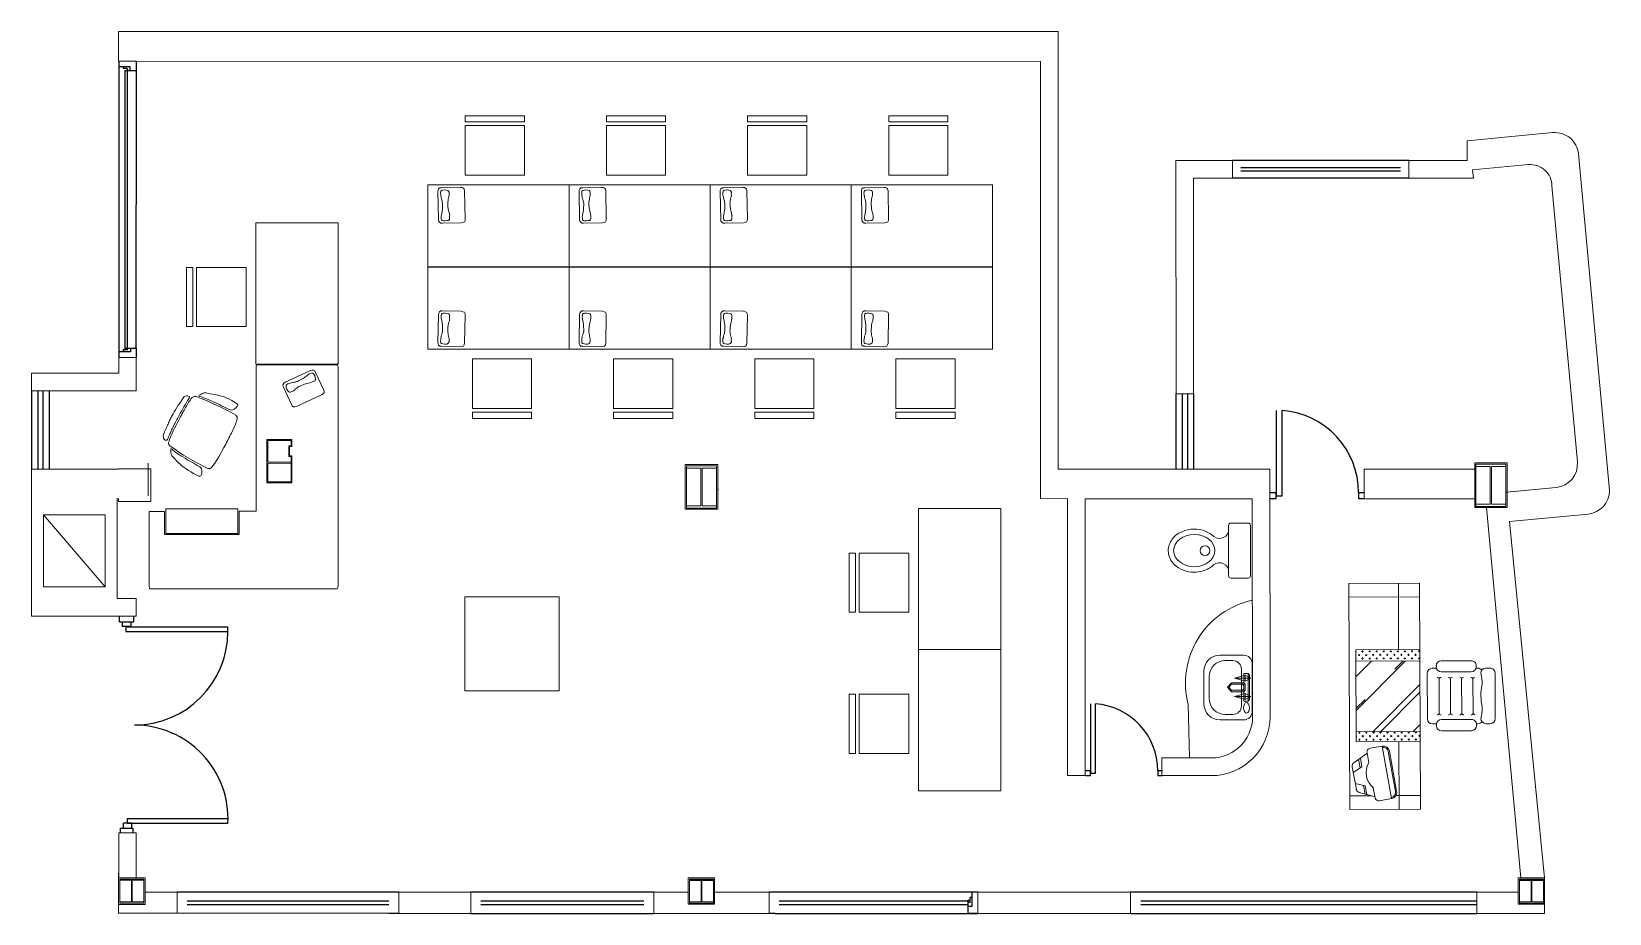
# Model space of a CAD drawing. Header units: metres. Extents: x 0 to 33, y -1109 to 20.
# Drawn here: x 19.38 to 32.79, y -1108.81 to -1101.31 of the extents above.
import ezdxf

# ---------------------------------------------------------------- set-up
doc = ezdxf.new("R2010")
doc.units = ezdxf.units.M
doc.header["$LTSCALE"] = 0.25
for name, color, linetype, lineweight in [('EDIFICIO', 7, 'Continuous', 18), ('ESTRUCTURAL', 7, 'Continuous', 15), ('MUEBLES', 9, 'Continuous', 5)]:
    doc.layers.add(name, color=color, linetype=linetype, lineweight=lineweight)
doc.layers.add('PUERTA', color=7, linetype='Continuous')
doc.layers.add('VENTANA', color=9, linetype='Continuous')
doc.layers.get('0').off()

# ---------------------------------------------------------------- blocks, each defined once
blk = doc.blocks.new('lavadero')
for p, q in [((-0.22, 0), (0.22, 0)), ((-0.3, -0.3), (-0.3, -0.08)), ((-0.17, -0.1), (0.17, -0.1)), ((-0.111, -0.027), (-0.125, -0.039)), ((0.129, -0.039), (-0.125, -0.039)), ((-0.125, -0.039), (-0.125, -0.077)), ((-0.125, -0.077), (0.129, -0.077)), ((-0.083, -0.014), (-0.111, -0.065)), ((0.115, -0.027), (-0.111, -0.027)), ((-0.054, -0.065), (-0.111, -0.065)), ((-0.111, -0.065), (-0.083, -0.166)), ((-0.083, -0.014), (-0.083, -0.166)), ((-0.083, -0.014), (-0.054, -0.065)), ((-0.083, -0.166), (-0.054, -0.065)), ((-0.04, -0.077), (-0.026, -0.065)), ((-0.04, -0.192), (-0.04, -0.077)), ((-0.026, -0.065), (0.03, -0.065)), ((-0.026, -0.09), (-0.012, -0.077)), ((-0.026, -0.192), (-0.026, -0.09)), ((0.03, -0.09), (0.016, -0.077)), ((0.044, -0.077), (0.03, -0.065)), ((0.03, -0.192), (0.03, -0.09)), ((0.044, -0.077), (0.044, -0.192)), ((0.087, -0.014), (0.058, -0.065)), ((0.087, -0.166), (0.058, -0.065)), ((0.087, -0.065), (0.058, -0.065)), ((0.087, -0.065), (0.087, -0.014)), ((0.087, -0.014), (0.115, -0.065)), ((0.087, -0.065), (0.115, -0.065)), ((0.087, -0.065), (0.087, -0.166)), ((0.115, -0.065), (0.087, -0.166)), ((0.115, -0.027), (0.129, -0.039)), ((0.129, -0.077), (0.129, -0.039)), ((0.3, -0.08), (0.3, -0.3)), ((-0.25, -0.25), (-0.25, -0.18)), ((0.002, -0.23), (-0.04, -0.192)), ((0.002, -0.217), (-0.026, -0.192)), ((0.03, -0.192), (0.002, -0.217)), ((0.002, -0.23), (0.044, -0.192)), ((0.25, -0.18), (0.25, -0.25)), ((0.1, -0.4), (-0.1, -0.4)), ((0.15, -0.45), (-0.15, -0.45))]:
    blk.add_line(p, q)
for centre, radius, start, end in [((0.22, -0.08), 0.08, 0, 90), ((-0.22, -0.08), 0.08, 90, 180), ((-0.17, -0.18), 0.08, 90, 180), ((0.17, -0.18), 0.08, 0, 90), ((-0.1, -0.25), 0.15, 180, 270), ((0.1, -0.25), 0.15, 270, 0), ((-0.15, -0.3), 0.15, 180, 270), ((0.15, -0.3), 0.15, 270, 0)]:
    blk.add_arc(centre, radius, start, end)
blk.add_ellipse((-0.188, -0.053), major_axis=(-0.0489, 0.001), ratio=0.561716)
blk = doc.blocks.new('INODORO')
for p, q in [((0, -0.23), (0, 0.23)), ((0.02, 0.25), (0.18, 0.25)), ((0.2, 0.23), (0.2, -0.23)), ((0.18, -0.25), (0.02, -0.25))]:
    blk.add_line(p, q)
blk.add_circle((0.414, 0), 0.0438)
for centre, radius, start, end in [((0.02, 0.23), 0.02, 90, 180), ((0.18, 0.23), 0.02, 0, 90), ((0.283, 0.197), 0.0864, 196.4375, 322.7515), ((0.283, -0.197), 0.0864, 37.1646, 163.5625), ((0.02, -0.23), 0.02, 180, 270), ((0.18, -0.23), 0.02, 270, 0)]:
    blk.add_arc(centre, radius, start, end)
blk.add_ellipse((0.512, 0), major_axis=(0.188, 0), ratio=0.77871)
blk.add_open_spline([(0.352, -0.145), (0.364, -0.154), (0.378, -0.163), (0.444, -0.194), (0.504, -0.202), (0.629, -0.181), (0.692, -0.143), (0.741, -0.061), (0.75, -0.03), (0.75, 0), (0.75, 0.036), (0.737, 0.072), (0.671, 0.163), (0.591, 0.196), (0.453, 0.196), (0.396, 0.177), (0.352, 0.144)], degree=3, knots=[3.942102, 3.942102, 3.942102, 3.942102, 4.162638, 4.162638, 4.924422, 4.924422, 5.847984, 5.847984, 6.283185, 6.283185, 6.283185, 6.801532, 6.801532, 7.861895, 7.861895, 8.624417, 8.624417, 8.624417, 8.624417])
blk = doc.blocks.new('columna')
at = {"layer": 'ESTRUCTURAL'}
for p, q in [((-0.256, 0.36), (0, 0.36)), ((-0.256, 0.34), (-0.256, 0.36)), ((-0.134, 0.34), (-0.256, 0.34)), ((-0.134, 0.36), (-0.134, 0.36)), ((-0.134, 0.34), (-0.134, 0.02)), ((-0.122, 0.36), (-0.122, 0.36)), ((0, 0.34), (-0.122, 0.34)), ((-0.122, 0.34), (-0.122, 0.02)), ((0, 0.36), (0, 0.34)), ((-0.134, 0.02), (-0.256, 0.02)), ((-0.256, 0.02), (-0.256, 0)), ((-0.256, 0), (0, 0)), ((-0.134, 0), (-0.134, 0)), ((0, 0.02), (-0.122, 0.02)), ((-0.122, 0), (-0.122, 0)), ((0, 0), (0, 0.02))]:
    blk.add_line(p, q, dxfattribs=at)
blk = doc.blocks.new('iiiiiiiiiiiii')
at = {"layer": 'ESTRUCTURAL'}
for p, q in [((0.0101, 0.105), (0.0101, 0.204)), ((0.19299, 0.204), (0.19299, 0.105)), ((0.0101, 0.105), (0.19299, 0.105)), ((0.0101, 0), (0.0101, 0.099)), ((0.0101, 0.099), (0.19299, 0.099)), ((0.19299, 0.099), (0.19299, 0))]:
    blk.add_line(p, q, dxfattribs=at)
blk.add_lwpolyline([(0, 0.204), (0.204, 0.204), (0.204, 0), (0, 0)], close=True, dxfattribs=at)
blk = doc.blocks.new('56')
at = {"layer": 'PUERTA'}
for p, q in [((-0.04, 0.65), (-0.04, 0.61)), ((-0.04, 0.61), (0, 0.61)), ((0, 0.61), (0, 0.65)), ((-0.02, 0.08), (-0.61, 0.08)), ((-0.04, 0.08), (-0.61, 0.08)), ((-0.61, 0.04), (-0.02, 0.04)), ((-0.04, 0.04), (-0.04, 0)), ((0, 0.04), (-0.04, 0.04)), ((-0.02, 0.04), (-0.02, 0.08)), ((0, 0), (0, 0.04))]:
    blk.add_line(p, q, dxfattribs=at)
blk.add_arc((-0.043, 0.042), 0.568, 89.7143, 176.12, dxfattribs=at)
blk = doc.blocks.new('pook')
at = {"layer": 'PUERTA'}
for p, q in [((0.111, 0.082), (0.111, 1.133)), ((0.161, 1.133), (0.111, 1.131)), ((0.161, 0.068), (0.161, 1.133)), ((2.114, 0.083), (2.113, 1.133)), ((2.164, 0.083), (2.163, 1.133)), ((0.06, 0.15), (0, 0.15)), ((0.061, 0), (0, 0)), ((0.061, 0), (0.06, 0.15)), ((0.06, 0.117), (0.11, 0.117)), ((0.06, 0.029), (0.11, 0.029)), ((0.11, 0.117), (0.11, 0.029)), ((0.11, 0.068), (0.16, 0.068)), ((2.164, 0.083), (2.114, 0.083)), ((2.164, 0.124), (2.164, 0.042)), ((2.164, 0.124), (2.214, 0.124)), ((2.214, 0.042), (2.164, 0.042)), ((2.214, 0.007), (2.214, 0.138)), ((2.214, 0.138), (2.259, 0.138)), ((2.214, 0.007), (2.259, 0.007))]:
    blk.add_line(p, q, dxfattribs=at)
for centre, radius, start, end in [((0.161, 0.156), 0.976, 0.0193, 90.0193), ((2.116, 0.156), 0.978, 87.208, 179.9706)]:
    blk.add_arc(centre, radius, start, end, dxfattribs=at)
blk = doc.blocks.new('A$C1A7470BA')
at = {"layer": 'MUEBLES'}
for p, q in [((1600, 1033), (0, 1033)), ((0, 1033), (0, 533)), ((96, 881), (96, 1033)), ((302, 1015), (141, 986)), ((302, 1015), (141, 986)), ((301, 946), (261, 1008)), ((301, 946), (261, 1008)), ((1504, 533), (1504, 1033)), ((1600, 533), (1600, 1033)), ((88, 854), (120, 967)), ((105, 912), (166, 923)), ((105, 912), (166, 923)), ((108, 925), (169, 936)), ((108, 925), (169, 936)), ((166, 923), (182, 994)), ((166, 923), (182, 994)), ((293, 958), (354, 969)), ((293, 958), (354, 969)), ((301, 946), (362, 957)), ((301, 946), (362, 957)), ((329, 1004), (396, 910)), ((329, 1004), (396, 910)), ((330, 897), (401, 909)), ((330, 897), (401, 909)), ((478, 987), (478, 533)), ((478, 987), (1130, 987)), ((487, 963), (500, 963)), ((487, 913), (500, 913)), ((493, 970), (493, 957)), ((493, 920), (493, 907)), ((512, 938), (525, 938)), ((518, 987), (518, 982)), ((518, 945), (518, 932)), ((518, 895), (518, 882)), ((537, 963), (550, 963)), ((537, 913), (550, 913)), ((543, 970), (543, 957)), ((543, 920), (543, 907)), ((550, 987), (550, 533)), ((697, 987), (1050, 634)), ((714, 987), (778, 922)), ((938, 987), (1050, 876)), ((1050, 987), (1050, 533)), ((1062, 938), (1075, 938)), ((1068, 987), (1068, 982)), ((1068, 945), (1068, 932)), ((1068, 895), (1068, 882)), ((1087, 963), (1100, 963)), ((1087, 913), (1100, 913)), ((1093, 970), (1093, 957)), ((1093, 920), (1093, 907)), ((1112, 938), (1125, 938)), ((1118, 987), (1118, 982)), ((1118, 945), (1118, 932)), ((1118, 895), (1118, 882)), ((1130, 987), (1130, 533)), ((75, 738), (60, 822)), ((75, 738), (60, 822)), ((75, 738), (447, 803)), ((75, 738), (447, 803)), ((82, 853), (153, 866)), ((82, 853), (153, 866)), ((88, 854), (88, 854)), ((432, 888), (447, 803)), ((432, 888), (447, 803)), ((487, 863), (500, 863)), ((487, 813), (500, 813)), ((493, 870), (493, 857)), ((493, 820), (493, 807)), ((512, 888), (525, 888)), ((512, 838), (525, 838)), ((512, 788), (525, 788)), ((518, 845), (518, 832)), ((518, 795), (518, 782)), ((537, 863), (550, 863)), ((537, 813), (550, 813)), ((543, 870), (543, 857)), ((543, 820), (543, 807)), ((550, 866), (883, 533)), ((550, 811), (828, 533)), ((1062, 888), (1075, 888)), ((1062, 838), (1075, 838)), ((1062, 788), (1075, 788)), ((1068, 845), (1068, 832)), ((1068, 795), (1068, 782)), ((1087, 863), (1100, 863)), ((1087, 813), (1100, 813)), ((1093, 870), (1093, 857)), ((1093, 820), (1093, 807)), ((1112, 888), (1125, 888)), ((1112, 838), (1125, 838)), ((1112, 788), (1125, 788)), ((1118, 845), (1118, 832)), ((1118, 795), (1118, 782)), ((478, 683), (0, 683)), ((84, 739), (84, 739)), ((84, 739), (84, 739)), ((96, 533), (96, 707)), ((409, 760), (125, 710)), ((409, 760), (125, 710)), ((411, 751), (127, 701)), ((411, 751), (127, 701)), ((487, 763), (500, 763)), ((487, 713), (500, 713)), ((493, 770), (493, 757)), ((493, 720), (493, 707)), ((512, 738), (525, 738)), ((512, 688), (525, 688)), ((518, 745), (518, 732)), ((518, 695), (518, 682)), ((537, 763), (550, 763)), ((537, 713), (550, 713)), ((543, 770), (543, 757)), ((543, 720), (543, 707)), ((991, 710), (1050, 651)), ((1062, 738), (1075, 738)), ((1062, 688), (1075, 688)), ((1068, 745), (1068, 732)), ((1068, 695), (1068, 682)), ((1087, 763), (1100, 763)), ((1087, 713), (1100, 713)), ((1093, 770), (1093, 757)), ((1093, 720), (1093, 707)), ((1112, 738), (1125, 738)), ((1112, 688), (1125, 688)), ((1118, 745), (1118, 732)), ((1118, 695), (1118, 682)), ((1130, 683), (1600, 683)), ((487, 663), (500, 663)), ((487, 613), (500, 613)), ((487, 563), (500, 563)), ((493, 670), (493, 657)), ((493, 620), (493, 607)), ((493, 570), (493, 557)), ((512, 638), (525, 638)), ((512, 588), (525, 588)), ((518, 645), (518, 632)), ((518, 595), (518, 582)), ((537, 663), (550, 663)), ((537, 613), (550, 613)), ((537, 563), (550, 563)), ((543, 670), (543, 657)), ((543, 620), (543, 607)), ((543, 570), (543, 557)), ((550, 582), (599, 533)), ((1062, 638), (1075, 638)), ((1062, 588), (1075, 588)), ((1068, 645), (1068, 632)), ((1068, 595), (1068, 582)), ((1087, 663), (1100, 663)), ((1087, 613), (1100, 613)), ((1087, 563), (1100, 563)), ((1093, 670), (1093, 657)), ((1093, 620), (1093, 607)), ((1093, 570), (1093, 557)), ((1112, 638), (1125, 638)), ((1112, 588), (1125, 588)), ((1118, 645), (1118, 632)), ((1118, 595), (1118, 582)), ((1600, 533), (0, 533)), ((512, 538), (525, 538)), ((518, 545), (518, 533)), ((639, 481), (961, 481)), ((1062, 538), (1075, 538)), ((1068, 545), (1068, 533)), ((1112, 538), (1125, 538)), ((1118, 545), (1118, 533)), ((554, 169), (554, 381)), ((590, 416), (598, 416)), ((603, 416), (603, 445)), ((633, 381), (633, 169)), ((919, 397), (680, 397)), ((971, 381), (971, 169)), ((1014, 416), (1007, 416)), ((1050, 169), (1050, 381)), ((919, 317), (680, 317)), ((919, 237), (680, 237)), ((598, 134), (590, 134)), ((603, 123), (603, 133)), ((919, 157), (680, 157)), ((997, 136), (997, 123)), ((1007, 134), (1014, 134)), ((603, 66), (603, 36)), ((997, 36), (997, 66)), ((639, 0), (961, 0))]:
    blk.add_line(p, q, dxfattribs=at)
at = {"layer": 'MUEBLES', "linetype": 'Continuous'}
blk.add_line((997, 445), (997, 414), dxfattribs=at)
at = {"layer": 'MUEBLES'}
for centre, radius, start, end in [((307, 988), 27, 35.5353, 99.9755), ((307, 988), 27, 35.5353, 99.9755), ((146, 960), 27, 99.9755, 164.2484), ((146, 960), 27, 99.9755, 164.2484), ((259, 782), 135, 58.1791, 141.8198), ((259, 782), 135, 58.1791, 141.8198), ((406, 883), 27, 9.9763, 99.9988), ((406, 883), 27, 9.9763, 99.9988), ((87, 827), 27, 99.9988, 189.9755), ((87, 827), 27, 99.9988, 189.9755), ((403, 795), 36, 280.0003, 9.9717), ((403, 795), 36, 280.0003, 9.9717), ((403, 795), 45, 280.0003, 9.9763), ((403, 795), 45, 280.0003, 9.9763), ((119, 745), 45, 189.9755, 280.0003), ((119, 745), 45, 189.9755, 280.0003), ((119, 745), 36, 189.9755, 280.0003), ((119, 745), 36, 189.9755, 280.0003), ((639, 445), 35.8, 90, 180), ((961, 445), 35.8, 0, 90), ((590, 381), 35.8, 90, 180), ((598, 381), 35.8, 0, 90), ((680, 411), 13.6, 180, 270), ((680, 383), 13.6, 90, 180), ((919, 411), 13.6, 270, 0), ((919, 383), 13.6, 0, 90), ((1007, 381), 35.8, 90, 180), ((1014, 381), 35.8, 0, 90), ((680, 331), 13.6, 180, 270), ((680, 303), 13.6, 90, 180), ((680, 251), 13.6, 180, 270), ((680, 223), 13.6, 90, 180), ((919, 331), 13.6, 270, 0), ((919, 303), 13.6, 0, 90), ((919, 251), 13.6, 270, 0), ((919, 223), 13.6, 0, 90), ((590, 169), 35.8, 180, 270), ((598, 169), 35.8, 270, 0), ((639, 123), 35.8, 180, 233.1301), ((680, 171), 13.6, 180, 270), ((680, 143), 13.6, 90, 180), ((919, 171), 13.6, 270, 0), ((919, 143), 13.6, 0, 90), ((1007, 169), 35.8, 180, 270), ((961, 123), 35.8, 306.8699, 0), ((1014, 169), 35.8, 270, 0), ((639, 66), 35.8, 90, 180), ((639, 36), 35.8, 180, 270), ((722, 462), 370, 256.9726, 269.6332), ((800, -241), 342, 76.4882, 103.5118), ((877, 462), 370, 270.3668, 283.0274), ((961, 66), 35.8, 0, 90), ((961, 36), 35.8, 270, 0)]:
    blk.add_arc(centre, radius, start, end, dxfattribs=at)
blk = doc.blocks.new('A$C5C5878FB')
at = {"layer": 'MUEBLES'}
for p, q in [((0, 1287, -35), (1200, 1287, -35)), ((0, 587, -35), (0, 1287, -35)), ((1200, 1287, -35), (1200, 587, -35)), ((1200, 587, -35), (0, 587, -35)), ((379, 505, -35), (379, 83, -35)), ((882, 505, -35), (379, 505, -35)), ((882, 83, -35), (882, 505, -35)), ((379, 83, -35), (882, 83, -35)), ((882, 53, -35), (379, 53, -35)), ((379, 53, -35), (379, 0, -35)), ((379, 0, -35), (882, 0, -35)), ((882, 0, -35), (882, 53, -35))]:
    blk.add_line(p, q, dxfattribs=at)
blk = doc.blocks.new('telefono')
at = {"layer": 'MUEBLES', "linetype": 'Continuous'}
for p, q in [((-0.104, 0.141), (-0.111, 0.131)), ((-0.094, 0.149), (-0.104, 0.141)), ((-0.08, 0.15), (-0.094, 0.149)), ((-0.08, 0.15), (-0.08, 0.15)), ((0.081, 0.15), (-0.08, 0.15)), ((0.095, 0.147), (0.081, 0.15)), ((0.107, 0.142), (0.095, 0.147)), ((0.113, 0.131), (0.107, 0.142)), ((-0.111, 0.131), (-0.113, 0.118)), ((-0.113, 0.118), (-0.112, -0.118)), ((-0.089, 0.115), (-0.087, 0.122)), ((-0.089, 0.093), (-0.089, 0.115)), ((-0.088, 0.087), (-0.089, 0.093)), ((-0.086, 0.078), (-0.088, 0.087)), ((-0.087, 0.122), (-0.081, 0.127)), ((-0.083, 0.067), (-0.086, 0.078)), ((-0.081, 0.054), (-0.083, 0.067)), ((-0.081, 0.127), (-0.071, 0.13)), ((-0.079, 0.043), (-0.081, 0.054)), ((-0.077, 0.034), (-0.079, 0.043)), ((-0.077, 0.026), (-0.077, 0.034)), ((-0.076, 0.019), (-0.077, 0.026)), ((-0.075, -0.013), (-0.076, 0.019)), ((-0.071, 0.13), (-0.055, 0.131)), ((-0.055, 0.131), (-0.04, 0.129)), ((-0.04, 0.129), (-0.027, 0.127)), ((-0.028, 0.023), (-0.03, 0.016)), ((-0.03, 0.016), (-0.03, -0.01)), ((-0.025, 0.043), (-0.028, 0.033)), ((-0.028, 0.033), (-0.028, 0.023)), ((-0.027, 0.127), (-0.02, 0.12)), ((-0.023, 0.056), (-0.025, 0.043)), ((-0.019, 0.068), (-0.023, 0.056)), ((-0.02, 0.12), (-0.018, 0.113)), ((-0.016, 0.087), (-0.019, 0.078)), ((-0.019, 0.078), (-0.019, 0.068)), ((-0.018, 0.113), (-0.017, 0.093)), ((-0.017, 0.093), (-0.017, 0.093)), ((-0.017, 0.093), (-0.016, 0.087)), ((0.114, 0.116), (0.113, 0.131)), ((0.115, -0.12), (0.114, 0.116)), ((-0.112, -0.118), (-0.111, -0.132)), ((-0.111, -0.132), (-0.106, -0.143)), ((-0.09, -0.105), (-0.089, -0.093)), ((-0.089, -0.115), (-0.09, -0.105)), ((-0.089, -0.085), (-0.086, -0.075)), ((-0.089, -0.093), (-0.089, -0.085)), ((-0.087, -0.122), (-0.089, -0.115)), ((-0.081, -0.127), (-0.087, -0.122)), ((-0.086, -0.065), (-0.082, -0.053)), ((-0.086, -0.075), (-0.086, -0.065)), ((-0.082, -0.053), (-0.078, -0.041)), ((-0.069, -0.131), (-0.081, -0.127)), ((-0.078, -0.041), (-0.077, -0.03)), ((-0.077, -0.03), (-0.075, -0.021)), ((-0.075, -0.021), (-0.075, -0.013)), ((-0.054, -0.132), (-0.069, -0.131)), ((-0.037, -0.131), (-0.054, -0.132)), ((-0.027, -0.126), (-0.037, -0.131)), ((-0.03, -0.01), (-0.031, -0.02)), ((-0.031, -0.02), (-0.03, -0.03)), ((-0.03, -0.03), (-0.028, -0.04)), ((-0.028, -0.04), (-0.026, -0.052)), ((-0.021, -0.121), (-0.027, -0.126)), ((-0.026, -0.052), (-0.024, -0.064)), ((-0.024, -0.064), (-0.02, -0.076)), ((-0.017, -0.113), (-0.021, -0.121)), ((-0.02, -0.076), (-0.018, -0.085)), ((-0.018, -0.085), (-0.018, -0.093)), ((-0.018, -0.093), (-0.017, -0.113)), ((0.105, -0.145), (0.112, -0.134)), ((0.112, -0.134), (0.115, -0.12)), ((-0.106, -0.143), (-0.096, -0.15)), ((-0.096, -0.15), (-0.08, -0.151)), ((-0.08, -0.151), (0.08, -0.151)), ((0.08, -0.151), (0.095, -0.15)), ((0.095, -0.15), (0.105, -0.145))]:
    blk.add_line(p, q, dxfattribs=at)

msp = doc.modelspace()

# ---------------------------------------------------------------- linework, layer by layer
at = {"layer": 'EDIFICIO'}
for p, q in [((30.708, -1105.03), (31.65, -1105.03)), ((31.65, -1105.03), (30.708, -1105.03)), ((25.216, -1105.198), (25.213, -1105.186)), ((30.708, -1105.28), (31.65, -1105.28)), ((31.92, -1105.225), (32.342, -1105.185)), ((31.92, -1105.225), (32.342, -1105.185)), ((19.48, -1105.416), (19.48, -1106.028)), ((20.006, -1105.416), (19.48, -1105.416)), ((19.48, -1105.416), (20.006, -1106.028)), ((20.006, -1105.416), (20.006, -1106.028)), ((31.944, -1105.473), (32.614, -1105.41)), ((31.944, -1105.473), (32.614, -1105.41)), ((20.006, -1106.028), (19.48, -1106.028)), ((20.122, -1108.119), (20.122, -1108.503)), ((20.27, -1108.119), (20.27, -1108.503)), ((20.12, -1108.524), (20.12, -1108.707)), ((20.131, -1108.524), (20.23, -1108.524)), ((20.131, -1108.524), (20.131, -1108.707)), ((20.23, -1108.524), (20.23, -1108.707)), ((20.236, -1108.524), (20.335, -1108.524)), ((20.236, -1108.524), (20.236, -1108.707)), ((20.335, -1108.524), (20.335, -1108.707)), ((20.346, -1108.524), (20.346, -1108.707)), ((20.617, -1108.625), (20.346, -1108.625)), ((24.67, -1108.625), (24.963, -1108.625)), ((24.973, -1108.524), (25.072, -1108.524)), ((24.973, -1108.524), (25.072, -1108.524)), ((25.072, -1108.524), (25.072, -1108.707)), ((25.072, -1108.524), (25.072, -1108.707)), ((25.078, -1108.524), (25.177, -1108.524)), ((25.078, -1108.524), (25.078, -1108.707)), ((25.078, -1108.524), (25.177, -1108.524)), ((25.078, -1108.524), (25.078, -1108.707)), ((25.651, -1108.625), (25.187, -1108.625)), ((32.03, -1108.524), (32.129, -1108.524)), ((32.03, -1108.524), (32.129, -1108.524)), ((32.03, -1108.524), (32.129, -1108.524)), ((32.129, -1108.524), (32.129, -1108.707)), ((32.129, -1108.524), (32.129, -1108.707)), ((32.129, -1108.524), (32.129, -1108.707)), ((32.135, -1108.524), (32.234, -1108.524)), ((32.135, -1108.524), (32.135, -1108.707)), ((32.135, -1108.524), (32.234, -1108.524)), ((32.135, -1108.524), (32.135, -1108.707)), ((32.135, -1108.524), (32.234, -1108.524)), ((32.135, -1108.524), (32.135, -1108.707)), ((20.12, -1108.729), (20.12, -1108.804)), ((20.23, -1108.707), (20.131, -1108.707)), ((20.335, -1108.718), (20.131, -1108.718)), ((20.236, -1108.707), (20.335, -1108.707)), ((25.072, -1108.707), (24.973, -1108.707)), ((25.072, -1108.707), (24.973, -1108.707)), ((25.177, -1108.707), (25.078, -1108.707)), ((25.177, -1108.707), (25.078, -1108.707)), ((32.129, -1108.707), (32.03, -1108.707)), ((32.129, -1108.707), (32.03, -1108.707)), ((32.129, -1108.707), (32.03, -1108.707)), ((32.234, -1108.707), (32.135, -1108.707)), ((32.234, -1108.707), (32.135, -1108.707)), ((32.234, -1108.707), (32.135, -1108.707))]:
    msp.add_line(p, q, dxfattribs=at)
at = {"layer": 'EDIFICIO', "ltscale": 0.05}
msp.add_line((32.041, -1108.504), (31.749, -1105.356), dxfattribs=at)
at = {"layer": 'EDIFICIO'}
for points in [[(20.12, -1101.309), (28.108, -1101.309), (28.108, -1105.03), (29.908, -1105.028), (29.909, -1107.134, -0.414629), (29.409, -1107.634), (28.988, -1107.634), (28.988, -1107.484), (29.409, -1107.484, 0.446701), (29.759, -1107.094), (29.758, -1105.28), (28.338, -1105.28), (28.338, -1107.634), (28.188, -1107.634), (28.188, -1105.28), (27.957, -1105.279), (27.958, -1101.564), (20.27, -1101.559), (20.12, -1101.559)], [(31.09, -1102.555), (31.638, -1102.555), (31.631, -1102.484), (32.106, -1102.44, -0.441548), (32.305, -1102.621), (32.522, -1104.967, -0.413646), (32.342, -1105.185), (31.925, -1105.224), (31.925, -1104.976), (31.65, -1104.976), (31.65, -1105.03), (30.708, -1105.03), (30.708, -1105.28), (31.65, -1105.28), (31.65, -1105.356), (31.749, -1105.356), (32.041, -1108.504), (32.02, -1108.504), (32.02, -1108.626), (31.668, -1108.626), (31.668, -1108.806), (32.244, -1108.806), (32.244, -1108.504), (31.944, -1105.473), (32.614, -1105.41, 0.386886), (32.795, -1105.211), (32.531, -1102.349, 0.414955), (32.313, -1102.168), (31.584, -1102.237), (31.584, -1102.405), (31.09, -1102.405)]]:
    msp.add_lwpolyline(points, format="xyb", close=True, dxfattribs=at)
for points in [[(29.108, -1104.388), (29.258, -1104.388), (29.258, -1102.555), (29.59, -1102.555), (29.59, -1102.405), (29.108, -1102.405), (29.111, -1104.388)], [(20.122, -1104.08), (20.27, -1104.08), (20.27, -1104.363), (19.379, -1104.363), (19.379, -1104.213), (20.122, -1104.213)], [(24.937, -1105.37), (24.937, -1104.989), (25.213, -1104.989), (25.213, -1105.37)], [(31.65, -1105.356), (31.65, -1104.976), (31.925, -1104.976), (31.925, -1105.356)], [(19.38, -1105.03), (20.12, -1105.03), (20.12, -1105.027), (20.394, -1105.027), (20.394, -1105.304), (20.12, -1105.304), (20.12, -1105.28), (20.106, -1105.279), (20.106, -1106.128), (20.27, -1106.128), (20.27, -1106.278), (19.38, -1106.278)], [(20.122, -1108.119), (20.27, -1108.119), (20.27, -1108.503), (20.346, -1108.503), (20.346, -1108.625), (20.617, -1108.624), (20.617, -1108.804), (20.12, -1108.804)], [(24.67, -1108.626), (24.963, -1108.626), (24.963, -1108.504), (25.187, -1108.504), (25.187, -1108.625), (25.651, -1108.626), (25.651, -1108.805), (24.67, -1108.805)], [(25.187, -1108.504), (25.187, -1108.728), (24.963, -1108.728), (24.963, -1108.504)], [(32.244, -1108.504), (32.244, -1108.728), (32.02, -1108.728), (32.02, -1108.504)], [(32.244, -1108.504), (32.244, -1108.728), (32.02, -1108.728), (32.02, -1108.504)], [(32.244, -1108.504), (32.244, -1108.728), (32.02, -1108.728), (32.02, -1108.504)], [(22.502, -1108.625), (22.502, -1108.805), (23.114, -1108.805), (23.114, -1108.625)], [(27.426, -1108.625), (27.426, -1108.805), (28.724, -1108.805), (28.724, -1108.625)]]:
    msp.add_lwpolyline(points, close=True, dxfattribs=at)
for points in [[(24.947, -1105.36), (24.947, -1104.999), (25.203, -1104.999), (25.203, -1105.36), (24.947, -1105.36)], [(24.947, -1105.36), (24.947, -1104.999), (25.203, -1104.999), (25.203, -1105.36), (24.947, -1105.36)], [(24.947, -1105.36), (24.947, -1104.999), (25.203, -1104.999), (25.203, -1105.36), (24.947, -1105.36)], [(31.66, -1105.346), (31.66, -1104.986), (31.915, -1104.986), (31.915, -1105.346), (31.66, -1105.346)], [(31.915, -1105.326), (31.915, -1105.346), (31.66, -1105.346)], [(31.915, -1105.326), (31.915, -1105.346), (31.66, -1105.346)], [(20.12, -1108.524), (20.12, -1108.503), (20.346, -1108.503), (20.346, -1108.524)], [(20.131, -1108.524), (20.131, -1108.514), (20.335, -1108.514), (20.335, -1108.524)], [(24.973, -1108.524), (24.973, -1108.514), (25.177, -1108.514), (25.177, -1108.524)], [(32.03, -1108.524), (32.03, -1108.514), (32.234, -1108.514), (32.234, -1108.524)], [(20.346, -1108.707), (20.346, -1108.729), (20.12, -1108.729), (20.12, -1108.707)], [(20.335, -1108.707), (20.335, -1108.718), (20.131, -1108.718), (20.131, -1108.707)], [(25.177, -1108.707), (25.177, -1108.718), (24.973, -1108.718), (24.973, -1108.707)], [(32.234, -1108.707), (32.234, -1108.718), (32.03, -1108.718), (32.03, -1108.707)]]:
    msp.add_lwpolyline(points, dxfattribs=at)
msp.add_arc((25.198, -1105.202), 0.0186, 327.5318, 11.7835, dxfattribs=at)
at = {"layer": 'MUEBLES'}
for p, q in [((21.288, -1104.159), (21.29, -1104.152)), ((21.288, -1105.386), (21.288, -1104.159)), ((21.29, -1104.152), (21.293, -1104.146)), ((21.293, -1104.146), (21.299, -1104.143)), ((21.299, -1104.143), (21.306, -1104.141)), ((21.306, -1104.141), (21.97, -1104.141)), ((21.751, -1104.189), (21.537, -1104.29)), ((21.763, -1104.186), (21.751, -1104.189)), ((21.758, -1104.213), (21.765, -1104.211)), ((21.776, -1104.188), (21.763, -1104.186)), ((21.765, -1104.211), (21.772, -1104.214)), ((21.787, -1104.193), (21.776, -1104.188)), ((21.794, -1104.206), (21.787, -1104.193)), ((21.794, -1104.206), (21.794, -1104.206)), ((21.862, -1104.351), (21.794, -1104.206)), ((21.97, -1104.141), (21.977, -1104.143)), ((21.977, -1104.143), (21.982, -1104.146)), ((21.982, -1104.146), (21.984, -1104.152)), ((21.984, -1104.152), (21.986, -1104.159)), ((21.986, -1104.159), (21.986, -1106.029)), ((21.518, -1104.306), (21.516, -1104.319)), ((21.516, -1104.319), (21.521, -1104.333)), ((21.525, -1104.297), (21.518, -1104.306)), ((21.521, -1104.333), (21.589, -1104.478)), ((21.537, -1104.29), (21.525, -1104.297)), ((21.543, -1104.322), (21.544, -1104.315)), ((21.544, -1104.335), (21.543, -1104.322)), ((21.544, -1104.315), (21.55, -1104.31)), ((21.55, -1104.349), (21.544, -1104.335)), ((21.55, -1104.31), (21.559, -1104.304)), ((21.559, -1104.304), (21.57, -1104.301)), ((21.57, -1104.301), (21.577, -1104.297)), ((21.577, -1104.297), (21.588, -1104.295)), ((21.588, -1104.295), (21.596, -1104.292)), ((21.596, -1104.292), (21.609, -1104.29)), ((21.609, -1104.29), (21.622, -1104.288)), ((21.622, -1104.288), (21.632, -1104.284)), ((21.634, -1104.34), (21.623, -1104.347)), ((21.632, -1104.284), (21.641, -1104.283)), ((21.643, -1104.333), (21.634, -1104.34)), ((21.641, -1104.283), (21.649, -1104.279)), ((21.652, -1104.327), (21.643, -1104.333)), ((21.649, -1104.279), (21.677, -1104.265)), ((21.661, -1104.322), (21.652, -1104.327)), ((21.67, -1104.319), (21.661, -1104.322)), ((21.693, -1104.308), (21.67, -1104.319)), ((21.677, -1104.265), (21.683, -1104.261)), ((21.683, -1104.261), (21.69, -1104.257)), ((21.69, -1104.257), (21.697, -1104.252)), ((21.701, -1104.306), (21.693, -1104.308)), ((21.697, -1104.252), (21.706, -1104.245)), ((21.71, -1104.302), (21.701, -1104.306)), ((21.706, -1104.245), (21.717, -1104.238)), ((21.72, -1104.301), (21.71, -1104.302)), ((21.717, -1104.238), (21.726, -1104.231)), ((21.733, -1104.297), (21.72, -1104.301)), ((21.726, -1104.231), (21.733, -1104.225)), ((21.733, -1104.225), (21.738, -1104.222)), ((21.745, -1104.295), (21.733, -1104.297)), ((21.738, -1104.222), (21.758, -1104.213)), ((21.754, -1104.292), (21.745, -1104.295)), ((21.763, -1104.29), (21.754, -1104.292)), ((21.769, -1104.286), (21.763, -1104.29)), ((21.787, -1104.277), (21.769, -1104.286)), ((21.769, -1104.286), (21.769, -1104.286)), ((21.772, -1104.214), (21.78, -1104.222)), ((21.78, -1104.222), (21.787, -1104.236)), ((21.787, -1104.236), (21.792, -1104.25)), ((21.792, -1104.272), (21.787, -1104.277)), ((21.792, -1104.25), (21.796, -1104.263)), ((21.796, -1104.263), (21.792, -1104.272)), ((20.627, -1104.485), (20.642, -1104.464)), ((20.642, -1104.464), (20.656, -1104.442)), ((20.656, -1104.442), (20.671, -1104.419)), ((20.671, -1104.419), (20.678, -1104.412)), ((20.678, -1104.412), (20.685, -1104.408)), ((20.687, -1104.478), (20.681, -1104.489)), ((20.685, -1104.408), (20.696, -1104.405)), ((20.694, -1104.467), (20.687, -1104.478)), ((20.701, -1104.457), (20.694, -1104.467)), ((20.696, -1104.405), (20.706, -1104.405)), ((20.706, -1104.446), (20.701, -1104.457)), ((20.703, -1104.482), (20.708, -1104.471)), ((20.706, -1104.405), (20.715, -1104.407)), ((20.714, -1104.435), (20.706, -1104.446)), ((20.708, -1104.471), (20.715, -1104.46)), ((20.719, -1104.424), (20.714, -1104.435)), ((20.715, -1104.407), (20.721, -1104.412)), ((20.715, -1104.46), (20.723, -1104.45)), ((20.723, -1104.417), (20.719, -1104.424)), ((20.721, -1104.412), (20.723, -1104.417)), ((20.723, -1104.45), (20.73, -1104.439)), ((20.73, -1104.439), (20.737, -1104.428)), ((20.737, -1104.428), (20.746, -1104.419)), ((20.746, -1104.419), (20.755, -1104.414)), ((20.755, -1104.414), (20.766, -1104.41)), ((20.766, -1104.41), (20.778, -1104.412)), ((20.778, -1104.412), (20.821, -1104.428)), ((20.803, -1104.405), (20.805, -1104.401)), ((20.803, -1104.408), (20.803, -1104.405)), ((20.807, -1104.41), (20.803, -1104.408)), ((20.805, -1104.401), (20.812, -1104.396)), ((20.807, -1104.41), (20.807, -1104.41)), ((20.825, -1104.415), (20.807, -1104.41)), ((20.812, -1104.396), (20.821, -1104.39)), ((20.821, -1104.39), (20.83, -1104.387)), ((20.821, -1104.428), (20.866, -1104.446)), ((20.85, -1104.424), (20.825, -1104.415)), ((20.83, -1104.387), (20.839, -1104.383)), ((20.839, -1104.383), (20.85, -1104.381)), ((20.85, -1104.381), (20.863, -1104.381)), ((20.881, -1104.437), (20.85, -1104.424)), ((20.863, -1104.381), (20.884, -1104.385)), ((20.866, -1104.446), (20.907, -1104.464)), ((20.918, -1104.453), (20.881, -1104.437)), ((20.884, -1104.385), (20.915, -1104.39)), ((20.907, -1104.464), (20.951, -1104.484)), ((20.915, -1104.39), (20.952, -1104.397)), ((20.938, -1104.462), (20.918, -1104.453)), ((20.958, -1104.471), (20.938, -1104.462)), ((20.952, -1104.397), (20.974, -1104.403)), ((20.976, -1104.48), (20.958, -1104.471)), ((20.974, -1104.403), (20.995, -1104.408)), ((20.995, -1104.489), (20.976, -1104.48)), ((20.995, -1104.408), (21.017, -1104.415)), ((21.017, -1104.415), (21.04, -1104.424)), ((21.04, -1104.424), (21.062, -1104.435)), ((21.062, -1104.435), (21.083, -1104.446)), ((21.083, -1104.446), (21.105, -1104.458)), ((21.105, -1104.458), (21.126, -1104.473)), ((21.126, -1104.473), (21.133, -1104.478)), ((21.133, -1104.478), (21.133, -1104.485)), ((21.557, -1104.363), (21.55, -1104.349)), ((21.566, -1104.371), (21.557, -1104.363)), ((21.573, -1104.374), (21.566, -1104.371)), ((21.582, -1104.374), (21.573, -1104.374)), ((21.6, -1104.365), (21.582, -1104.374)), ((21.589, -1104.478), (21.596, -1104.491)), ((21.607, -1104.362), (21.6, -1104.365)), ((21.614, -1104.356), (21.607, -1104.362)), ((21.623, -1104.347), (21.614, -1104.356)), ((21.632, -1104.496), (21.846, -1104.396)), ((21.846, -1104.396), (21.858, -1104.388)), ((21.858, -1104.388), (21.866, -1104.378)), ((21.866, -1104.365), (21.862, -1104.351)), ((21.866, -1104.378), (21.866, -1104.365)), ((20.552, -1104.616), (20.558, -1104.607)), ((20.558, -1104.607), (20.561, -1104.598)), ((20.561, -1104.598), (20.566, -1104.589)), ((20.566, -1104.589), (20.57, -1104.581)), ((20.57, -1104.581), (20.574, -1104.572)), ((20.574, -1104.572), (20.583, -1104.557)), ((20.574, -1104.572), (20.574, -1104.572)), ((20.583, -1104.557), (20.592, -1104.541)), ((20.592, -1104.541), (20.602, -1104.523)), ((20.602, -1104.523), (20.615, -1104.505)), ((20.615, -1104.607), (20.608, -1104.618)), ((20.615, -1104.505), (20.627, -1104.485)), ((20.62, -1104.597), (20.615, -1104.607)), ((20.626, -1104.586), (20.62, -1104.597)), ((20.62, -1104.631), (20.635, -1104.606)), ((20.631, -1104.575), (20.626, -1104.586)), ((20.636, -1104.564), (20.631, -1104.575)), ((20.635, -1104.606), (20.64, -1104.595)), ((20.635, -1104.606), (20.635, -1104.606)), ((20.644, -1104.554), (20.636, -1104.564)), ((20.64, -1104.595), (20.645, -1104.582)), ((20.649, -1104.543), (20.644, -1104.554)), ((20.645, -1104.582), (20.653, -1104.572)), ((20.656, -1104.532), (20.649, -1104.543)), ((20.653, -1104.572), (20.658, -1104.561)), ((20.662, -1104.521), (20.656, -1104.532)), ((20.658, -1104.561), (20.665, -1104.548)), ((20.669, -1104.511), (20.662, -1104.521)), ((20.665, -1104.548), (20.671, -1104.537)), ((20.674, -1104.5), (20.669, -1104.511)), ((20.671, -1104.537), (20.678, -1104.527)), ((20.681, -1104.489), (20.674, -1104.5)), ((20.678, -1104.527), (20.683, -1104.516)), ((20.683, -1104.516), (20.689, -1104.505)), ((20.689, -1104.505), (20.696, -1104.493)), ((20.696, -1104.493), (20.703, -1104.482)), ((20.951, -1104.484), (20.994, -1104.505)), ((20.994, -1104.505), (21.035, -1104.525)), ((21.013, -1104.498), (20.995, -1104.489)), ((21.031, -1104.507), (21.013, -1104.498)), ((21.049, -1104.516), (21.031, -1104.507)), ((21.035, -1104.525), (21.076, -1104.546)), ((21.067, -1104.525), (21.049, -1104.516)), ((21.078, -1104.527), (21.067, -1104.525)), ((21.076, -1104.546), (21.116, -1104.57)), ((21.09, -1104.523), (21.078, -1104.527)), ((21.103, -1104.518), (21.09, -1104.523)), ((21.117, -1104.507), (21.103, -1104.518)), ((21.116, -1104.57), (21.123, -1104.577)), ((21.128, -1104.496), (21.117, -1104.507)), ((21.125, -1104.613), (21.121, -1104.624)), ((21.123, -1104.577), (21.128, -1104.586)), ((21.128, -1104.598), (21.125, -1104.613)), ((21.133, -1104.485), (21.128, -1104.496)), ((21.128, -1104.586), (21.128, -1104.598)), ((21.596, -1104.491), (21.605, -1104.498)), ((21.605, -1104.498), (21.618, -1104.5)), ((21.618, -1104.5), (21.632, -1104.496)), ((20.498, -1104.747), (20.5, -1104.738)), ((20.5, -1104.756), (20.498, -1104.747)), ((20.5, -1104.738), (20.505, -1104.726)), ((20.505, -1104.726), (20.511, -1104.712)), ((20.511, -1104.712), (20.516, -1104.699)), ((20.516, -1104.699), (20.522, -1104.688)), ((20.522, -1104.688), (20.527, -1104.676)), ((20.527, -1104.676), (20.531, -1104.665)), ((20.531, -1104.665), (20.536, -1104.654)), ((20.536, -1104.654), (20.54, -1104.645)), ((20.54, -1104.645), (20.543, -1104.636)), ((20.543, -1104.636), (20.549, -1104.625)), ((20.55, -1104.742), (20.545, -1104.753)), ((20.549, -1104.625), (20.552, -1104.616)), ((20.556, -1104.729), (20.55, -1104.742)), ((20.561, -1104.719), (20.556, -1104.729)), ((20.556, -1104.769), (20.565, -1104.747)), ((20.566, -1104.706), (20.561, -1104.719)), ((20.565, -1104.747), (20.574, -1104.726)), ((20.57, -1104.695), (20.566, -1104.706)), ((20.575, -1104.685), (20.57, -1104.695)), ((20.574, -1104.726), (20.584, -1104.703)), ((20.581, -1104.674), (20.575, -1104.685)), ((20.586, -1104.661), (20.581, -1104.674)), ((20.584, -1104.703), (20.595, -1104.679)), ((20.592, -1104.65), (20.586, -1104.661)), ((20.597, -1104.64), (20.592, -1104.65)), ((20.595, -1104.679), (20.608, -1104.654)), ((20.602, -1104.629), (20.597, -1104.64)), ((20.608, -1104.618), (20.602, -1104.629)), ((20.608, -1104.654), (20.62, -1104.631)), ((21.072, -1104.735), (21.065, -1104.749)), ((21.078, -1104.722), (21.072, -1104.735)), ((21.085, -1104.71), (21.078, -1104.722)), ((21.09, -1104.697), (21.085, -1104.71)), ((21.096, -1104.685), (21.09, -1104.697)), ((21.101, -1104.672), (21.096, -1104.685)), ((21.107, -1104.661), (21.101, -1104.672)), ((21.112, -1104.649), (21.107, -1104.661)), ((21.116, -1104.636), (21.112, -1104.649)), ((21.121, -1104.624), (21.116, -1104.636)), ((20.502, -1104.767), (20.5, -1104.756)), ((20.509, -1104.776), (20.502, -1104.767)), ((20.516, -1104.782), (20.509, -1104.776)), ((20.523, -1104.783), (20.516, -1104.782)), ((20.529, -1104.782), (20.523, -1104.783)), ((20.534, -1104.776), (20.529, -1104.782)), ((20.54, -1104.765), (20.534, -1104.776)), ((20.545, -1104.753), (20.54, -1104.765)), ((20.545, -1104.803), (20.549, -1104.79)), ((20.545, -1104.814), (20.545, -1104.803)), ((20.549, -1104.823), (20.545, -1104.814)), ((20.549, -1104.79), (20.556, -1104.769)), ((20.558, -1104.832), (20.549, -1104.823)), ((20.595, -1104.857), (20.558, -1104.832)), ((20.563, -1104.862), (20.565, -1104.857)), ((20.563, -1104.869), (20.563, -1104.862)), ((20.563, -1104.878), (20.563, -1104.869)), ((20.565, -1104.889), (20.563, -1104.878)), ((20.565, -1104.857), (20.568, -1104.855)), ((20.568, -1104.855), (20.57, -1104.857)), ((20.57, -1104.857), (20.577, -1104.862)), ((20.577, -1104.862), (20.584, -1104.869)), ((20.584, -1104.869), (20.593, -1104.877)), ((20.593, -1104.877), (20.606, -1104.886)), ((20.633, -1104.884), (20.595, -1104.857)), ((21.001, -1104.871), (20.986, -1104.898)), ((21.015, -1104.844), (21.001, -1104.871)), ((21.031, -1104.816), (21.015, -1104.844)), ((21.038, -1104.803), (21.031, -1104.816)), ((21.046, -1104.789), (21.038, -1104.803)), ((21.051, -1104.776), (21.046, -1104.789)), ((21.058, -1104.762), (21.051, -1104.776)), ((21.065, -1104.749), (21.058, -1104.762)), ((21.379, -1104.776), (21.379, -1105.146)), ((21.593, -1104.776), (21.379, -1104.776)), ((21.388, -1104.966), (21.388, -1104.785)), ((21.388, -1104.785), (21.586, -1104.785)), ((21.586, -1104.83), (21.566, -1104.83)), ((21.566, -1104.83), (21.566, -1104.921)), ((21.573, -1104.914), (21.573, -1104.837)), ((21.573, -1104.837), (21.593, -1104.837)), ((21.586, -1104.785), (21.586, -1104.83)), ((21.593, -1104.837), (21.593, -1104.776)), ((21.593, -1104.837), (21.593, -1104.837)), ((21.593, -1104.837), (21.593, -1104.837)), ((20.566, -1104.9), (20.565, -1104.889)), ((20.57, -1104.909), (20.566, -1104.9)), ((20.572, -1104.914), (20.57, -1104.909)), ((20.577, -1104.92), (20.572, -1104.914)), ((20.583, -1104.927), (20.577, -1104.92)), ((20.592, -1104.936), (20.583, -1104.927)), ((20.602, -1104.947), (20.592, -1104.936)), ((20.613, -1104.957), (20.602, -1104.947)), ((20.606, -1104.886), (20.619, -1104.895)), ((20.627, -1104.972), (20.613, -1104.957)), ((20.619, -1104.895), (20.633, -1104.904)), ((20.642, -1104.986), (20.627, -1104.972)), ((20.671, -1104.909), (20.633, -1104.884)), ((20.633, -1104.904), (20.649, -1104.914)), ((20.658, -1105), (20.642, -1104.986)), ((20.649, -1104.914), (20.667, -1104.925)), ((20.676, -1105.015), (20.658, -1105)), ((20.667, -1104.925), (20.685, -1104.936)), ((20.71, -1104.932), (20.671, -1104.909)), ((20.694, -1105.027), (20.676, -1105.015)), ((20.685, -1104.936), (20.703, -1104.948)), ((20.703, -1104.948), (20.723, -1104.959)), ((20.751, -1104.956), (20.71, -1104.932)), ((20.723, -1104.959), (20.741, -1104.97)), ((20.741, -1104.97), (20.758, -1104.979)), ((20.793, -1104.979), (20.751, -1104.956)), ((20.758, -1104.979), (20.776, -1104.99)), ((20.776, -1104.99), (20.793, -1104.999)), ((20.834, -1105), (20.793, -1104.979)), ((20.793, -1104.999), (20.811, -1105.008)), ((20.811, -1105.008), (20.82, -1105.017)), ((20.82, -1105.017), (20.825, -1105.027)), ((20.877, -1105.022), (20.834, -1105)), ((20.907, -1105.017), (20.897, -1105.022)), ((20.916, -1105.008), (20.907, -1105.017)), ((20.929, -1104.988), (20.916, -1105.008)), ((20.943, -1104.968), (20.929, -1104.988)), ((20.958, -1104.947), (20.943, -1104.968)), ((20.972, -1104.923), (20.958, -1104.947)), ((20.986, -1104.898), (20.972, -1104.923)), ((21.586, -1104.968), (21.388, -1104.966)), ((21.388, -1105.137), (21.388, -1104.979)), ((21.388, -1104.979), (21.586, -1104.979)), ((21.566, -1104.921), (21.586, -1104.921)), ((21.593, -1104.914), (21.573, -1104.914)), ((21.586, -1104.921), (21.586, -1104.968)), ((21.586, -1104.979), (21.586, -1105.137)), ((21.593, -1105.146), (21.593, -1104.914)), ((20.714, -1105.04), (20.694, -1105.027)), ((20.735, -1105.052), (20.714, -1105.04)), ((20.757, -1105.065), (20.735, -1105.052)), ((20.778, -1105.076), (20.757, -1105.065)), ((20.802, -1105.087), (20.778, -1105.076)), ((20.811, -1105.088), (20.802, -1105.087)), ((20.82, -1105.085), (20.811, -1105.088)), ((20.825, -1105.074), (20.82, -1105.085)), ((20.825, -1105.027), (20.828, -1105.042)), ((20.828, -1105.06), (20.825, -1105.074)), ((20.828, -1105.042), (20.828, -1105.06)), ((20.886, -1105.024), (20.877, -1105.022)), ((20.897, -1105.022), (20.886, -1105.024)), ((21.379, -1105.146), (21.593, -1105.146)), ((21.586, -1105.137), (21.388, -1105.137)), ((20.38, -1106.029), (20.378, -1105.388)), ((20.378, -1105.388), (20.511, -1105.388)), ((20.511, -1105.388), (20.511, -1105.585)), ((20.522, -1105.365), (21.132, -1105.365)), ((20.522, -1105.576), (20.522, -1105.365)), ((21.132, -1105.365), (21.132, -1105.576)), ((21.144, -1105.585), (21.146, -1105.386)), ((21.146, -1105.386), (21.288, -1105.386)), ((20.511, -1105.585), (21.144, -1105.585)), ((21.132, -1105.576), (20.522, -1105.576)), ((20.382, -1106.036), (20.38, -1106.029)), ((20.383, -1106.041), (20.382, -1106.036)), ((20.389, -1106.045), (20.383, -1106.041)), ((20.396, -1106.047), (20.389, -1106.045)), ((21.97, -1106.047), (20.396, -1106.047)), ((21.977, -1106.045), (21.97, -1106.047)), ((21.982, -1106.041), (21.977, -1106.045)), ((21.984, -1106.036), (21.982, -1106.041)), ((21.986, -1106.029), (21.984, -1106.036)), ((29.224, -1107.484), (29.214, -1107.029))]:
    msp.add_line(p, q, dxfattribs=at)
msp.add_lwpolyline([(23.064, -1106.914), (23.064, -1106.114), (23.864, -1106.114), (23.864, -1106.914)], close=True, dxfattribs=at)
msp.add_polyline3d([(20.371, -1104.979, 0), (20.371, -1105.256, 0)], dxfattribs=at)
msp.add_polyline3d([(20.371, -1104.979, 0), (20.371, -1105.256, 0)], dxfattribs=at)
msp.add_arc((29.908, -1106.846), 0.718, 101.9429, 194.7451, dxfattribs=at)
at = {"layer": 'VENTANA'}
for p, q in [((20.218, -1101.609), (20.12, -1101.609)), ((20.121, -1101.559), (20.122, -1104.03)), ((20.157, -1101.609), (20.157, -1101.624)), ((20.193, -1101.624), (20.157, -1101.624)), ((20.176, -1104.015), (20.176, -1101.639)), ((20.193, -1101.624), (20.193, -1101.639)), ((20.195, -1104.015), (20.195, -1101.639)), ((20.214, -1101.639), (20.27, -1101.639)), ((20.27, -1104), (20.273, -1101.559)), ((31.018, -1102.405), (29.59, -1102.405)), ((31.09, -1102.405), (30.928, -1102.405)), ((31.09, -1102.405), (30.928, -1102.405)), ((31.048, -1102.555), (29.59, -1102.555)), ((31.09, -1102.555), (31.048, -1102.555)), ((31.09, -1102.555), (31.048, -1102.555)), ((20.22, -1104.03), (20.12, -1104.03)), ((20.122, -1104.03), (20.122, -1104.08)), ((20.195, -1104.015), (20.158, -1104.015)), ((20.158, -1104.015), (20.158, -1104.03)), ((20.216, -1104), (20.27, -1104)), ((20.27, -1104), (20.27, -1104.08)), ((19.379, -1104.363), (19.38, -1105.03)), ((19.434, -1104.363), (19.434, -1105.03)), ((19.474, -1104.363), (19.475, -1105.03)), ((19.474, -1104.363), (19.475, -1105.03)), ((19.529, -1104.363), (19.53, -1105.03)), ((29.108, -1104.388), (29.108, -1105.03)), ((29.161, -1104.388), (29.161, -1105.03)), ((29.208, -1104.388), (29.208, -1105.028)), ((29.258, -1104.388), (29.258, -1105.03)), ((19.379, -1104.675), (19.38, -1105.03)), ((22.502, -1108.625), (20.617, -1108.624)), ((24.67, -1108.626), (23.114, -1108.626)), ((27.377, -1108.626), (25.651, -1108.625)), ((27.377, -1108.743), (27.377, -1108.626)), ((27.426, -1108.626), (27.377, -1108.626)), ((31.668, -1108.626), (28.724, -1108.626)), ((27.341, -1108.693), (27.359, -1108.693)), ((27.359, -1108.713), (27.341, -1108.713)), ((27.341, -1108.738), (27.341, -1108.805)), ((27.359, -1108.713), (27.359, -1108.67)), ((27.377, -1108.67), (27.359, -1108.67)), ((22.416, -1108.805), (20.617, -1108.804)), ((22.502, -1108.805), (22.416, -1108.805)), ((23.114, -1108.805), (24.67, -1108.805)), ((25.701, -1108.805), (25.651, -1108.805)), ((25.701, -1108.805), (27.341, -1108.805)), ((27.426, -1108.805), (27.341, -1108.805)), ((28.724, -1108.805), (31.668, -1108.805))]:
    msp.add_line(p, q, dxfattribs=at)
at = {"layer": 'VENTANA', "ltscale": 0.025}
for p, q in [((31.018, -1102.466), (29.662, -1102.466)), ((31.018, -1102.496), (29.662, -1102.496)), ((22.416, -1108.701), (20.703, -1108.701)), ((22.416, -1108.731), (20.703, -1108.731)), ((24.584, -1108.701), (23.2, -1108.701)), ((24.584, -1108.731), (23.2, -1108.731)), ((27.341, -1108.701), (25.737, -1108.701)), ((27.341, -1108.731), (25.737, -1108.731)), ((31.668, -1108.701), (28.81, -1108.701)), ((31.668, -1108.731), (28.81, -1108.731))]:
    msp.add_line(p, q, dxfattribs=at)
at = {"layer": 'VENTANA', "ltscale": 0.05}
msp.add_line((27.341, -1108.805), (27.426, -1108.805), dxfattribs=at)
at = {"layer": 'VENTANA'}
for points in [[(20.175, -1101.639), (20.218, -1101.639), (20.218, -1101.609)], [(20.176, -1104), (20.22, -1104), (20.22, -1104.03)], [(27.341, -1108.693), (27.341, -1108.743), (27.377, -1108.743)]]:
    msp.add_lwpolyline(points, dxfattribs=at)

# ---------------------------------------------------------------- block references
at = {"layer": 'EDIFICIO'}
for p in [(25.203, -1105.36), (31.915, -1105.346), (31.915, -1105.346), (31.915, -1105.346)]:
    msp.add_blockref('columna', p, dxfattribs=at)
at = {"layer": 'EDIFICIO', "rotation": 270}
for p in [(24.973, -1108.514), (32.03, -1108.514), (32.03, -1108.514)]:
    msp.add_blockref('iiiiiiiiiiiii', p, dxfattribs=at)
at = {"layer": 'MUEBLES'}
for name, p, xscale, yscale, zscale, rotation in [('A$C5C5878FB', (23.949, -1102.024, 0.035), 0.00100000000000001, 0.00100000000000001, 0.00100000000000001, 180), ('A$C5C5878FB', (25.149, -1102.024, 0.035), 0.00100000000000001, 0.00100000000000001, 0.00100000000000001, 180), ('A$C5C5878FB', (26.349, -1102.024, 0.035), 0.00100000000000001, 0.00100000000000001, 0.00100000000000001, 180), ('A$C5C5878FB', (27.549, -1102.024, 0.035), 0.00100000000000001, 0.00100000000000001, 0.00100000000000001, 180), ('A$C5C5878FB', (20.698, -1102.935, 0.035), 0.00100000000000001, 0.00100000000000001, 0.00100000000000001, 270), ('56', (29.913, -1105.279), 1.226880644650714, 1.226880644650714, 1.226880644650714, 270), ('A$C5C5878FB', (26.332, -1105.363), 0.00100000000000001, 0.00100000000000001, 0.00100000000000001, 270), ('A$C1A7470BA', (31.827, -1107.916), 0.001200000000000012, 0.001200000000000012, 0.001200000000000012, 90.22215077179304), ('pook', (20.127, -1106.278), 0.81399478589047, 0.81399478589047, 0.81399478589047, 270), ('A$C5C5878FB', (26.332, -1106.563), 0.00100000000000001, 0.00100000000000001, 0.00100000000000001, 270), ('56', (28.344, -1107.634), 1.000140550258779, 1.000140550258779, 1.000140550258779, 270)]:
    msp.add_blockref(name, p, dxfattribs=dict(at, xscale=xscale, yscale=yscale, zscale=zscale, rotation=rotation))
at = {"layer": 'MUEBLES', "xscale": -1}
for p, rotation in [((22.949, -1102.786), 181.2738860522999), ((24.149, -1102.786), 181.273886052298), ((25.349, -1102.786), 181.2738860522915), ((26.549, -1102.786), 181.2738860522912)]:
    msp.add_blockref('telefono', p, dxfattribs=dict(at, rotation=rotation))
at = {"layer": 'MUEBLES', "xscale": 0.00100000000000001, "yscale": 0.00100000000000001, "zscale": 0.00100000000000001}
for p in [(22.749, -1104.597, 0.035), (23.949, -1104.597, 0.035), (25.149, -1104.597, 0.035), (26.349, -1104.597, 0.035)]:
    msp.add_blockref('A$C5C5878FB', p, dxfattribs=at)
at = {"layer": 'MUEBLES'}
for p, rotation in [((22.949, -1103.835), 358.7261139477108), ((24.149, -1103.835), 358.7261139477112), ((25.349, -1103.835), 358.7261139477055), ((26.549, -1103.835), 358.7261139477064)]:
    msp.add_blockref('telefono', p, dxfattribs=dict(at, rotation=rotation))
at = {"layer": 'MUEBLES', "ltscale": 0.1, "xscale": -0.9333333335537191, "yscale": 0.9333333335539464, "zscale": 0.9333333335536669}
msp.add_blockref('INODORO', (29.743, -1105.721), dxfattribs=at)
at = {"layer": 'MUEBLES', "ltscale": 0.1, "xscale": -0.9166666666669698, "yscale": 0.9166666666667423, "zscale": 0.9166666666668036, "rotation": 270}
msp.add_blockref('lavadero', (29.758, -1106.885), dxfattribs=at)

doc.saveas('drawing.dxf')
